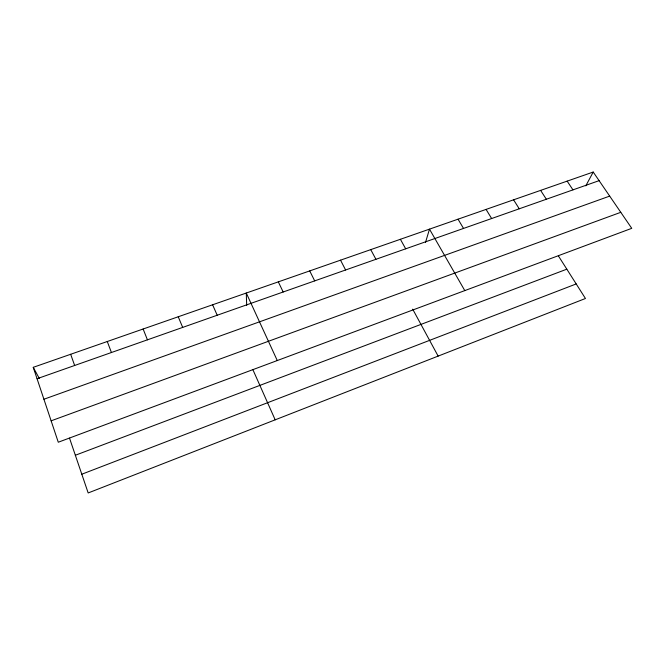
<?xml version="1.0" encoding="UTF-8"?>
<svg xmlns="http://www.w3.org/2000/svg" width="665" height="665" viewBox="0 0 665 665"><rect width="100%" height="100%" fill="white"/><g stroke="black" fill="none" stroke-linecap="round" stroke-linejoin="round"><path stroke-width="1" d="M425.534 242.359L429.49 229.142L464.793 290.605M585.799 185.851L593.213 172.044L631.75 228.328L58.279 442.225L33.25 367.329L593.213 172.044M81.803 474.22L576.206 283.938M75.345 455.259L566.821 269.175M51.13 420.829L620.786 212.318M43.915 399.241L609.689 196.108M37.057 378.726L599.107 180.656M567.145 181.138L572.964 189.866M540.612 190.389L546.347 199.242M558.384 255.884L585.449 298.494L88.179 492.956L69.517 438.127M513.588 199.816L519.249 208.793M486.065 209.409L491.643 218.527M458.035 219.184L463.522 228.436M400.397 239.292L405.683 248.818M33.25 367.329L39.335 378.526M412.699 309.159L438.135 356.108M370.746 249.633L375.933 259.3M340.53 260.165L345.609 269.99M309.724 270.913L314.695 280.888M278.319 281.869L283.165 291.993M277.272 360.546L246.283 293.041L246.682 305.418M252.933 369.773L275.185 419.823M212.609 304.778L217.197 315.243M178.237 316.773L182.684 327.404M143.133 329.009L147.431 339.832M107.281 341.511L111.429 352.517M70.665 354.287L74.646 365.484"/></g></svg>
